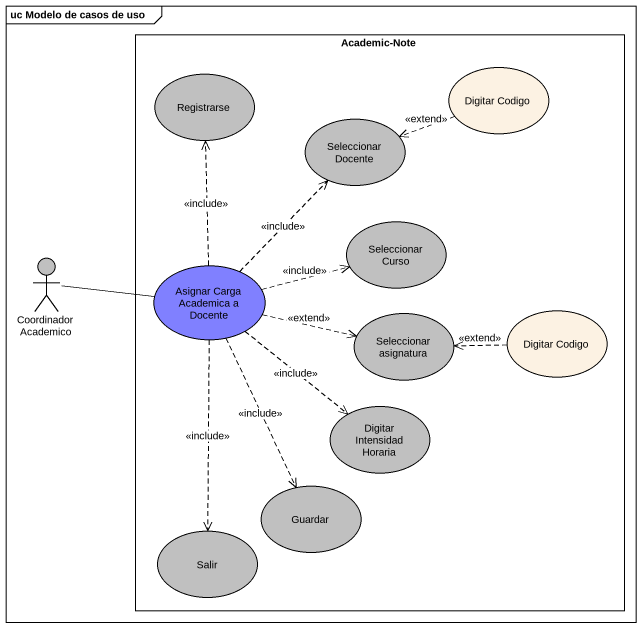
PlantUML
@startuml
mainframe uc Modelo de casos de uso
rectangle "Academic-Note" as Academic_Note {
  usecase Registrarse #C0C0C0
  usecase "Digitar Codigo" as Digitar_Codigo
  usecase "Seleccionar Docente" as Seleccionar_Docente #C0C0C0
  usecase "Seleccionar Curso" as Seleccionar_Curso #C0C0C0
  usecase "Asignar Carga Academica a Docente" as Asignar_Carga_Academica_a #8080FF
  usecase "Seleccionar asignatura" as Seleccionar_asignatura #C0C0C0
  usecase "Digitar Codigo" as Digitar_Codigo_2
  usecase "Digitar Intensidad Horaria" as Digitar_Intensidad_Horaria #C0C0C0
  usecase Guardar #C0C0C0
  usecase Salir #C0C0C0
}
actor "Coordinador Academico" as Coordinador_Academico #C0C0C0
Digitar_Codigo .left.> Seleccionar_Docente : <<extend>>
Coordinador_Academico -right- Asignar_Carga_Academica_a
Asignar_Carga_Academica_a .up.> Registrarse : <<include>>
Asignar_Carga_Academica_a .up.> Seleccionar_Docente : <<include>>
Asignar_Carga_Academica_a .right.> Seleccionar_Curso : <<include>>
Asignar_Carga_Academica_a .right.> Seleccionar_asignatura : <<extend>>
Asignar_Carga_Academica_a ..> Digitar_Intensidad_Horaria : <<include>>
Asignar_Carga_Academica_a ..> Guardar : <<include>>
Asignar_Carga_Academica_a ..> Salir : <<include>>
Digitar_Codigo_2 .left.> Seleccionar_asignatura : <<extend>>
@enduml
